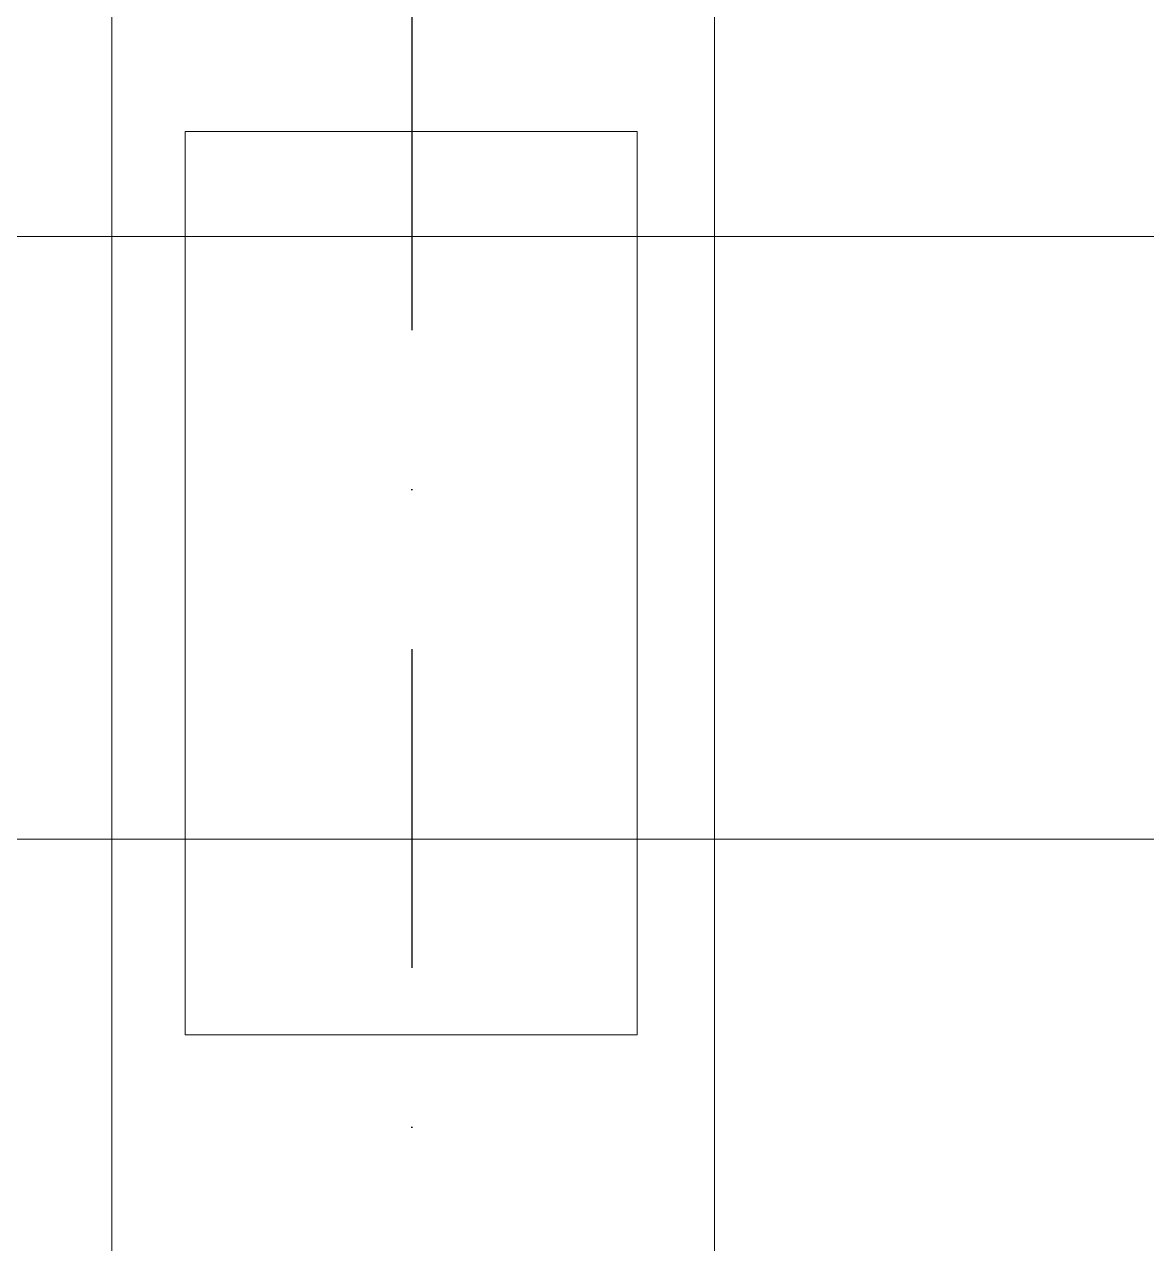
# Model space of a CAD drawing. Header units: inches. Extents: x -246178 to 57169, y -29325 to 19878.
# Drawn here: x 11913 to 13030, y -8203 to -6989 of the extents above; entities that cross this region are included whole.
import ezdxf

# ---------------------------------------------------------------- set-up
doc = ezdxf.new("R2010")
doc.units = ezdxf.units.IN
doc.header["$LTSCALE"] = 25
doc.header["$MEASUREMENT"] = 0
doc.linetypes.add('DASHDOT', pattern=[25.4, 12.7, -6.35, 0, -6.35])
doc.layers.get('0').update_dxf_attribs({"color": 8})
for name, color, linetype, lineweight in [('00-Ground Floor$0$Frame', 252, 'Continuous', 9), ('00-Ground Floor$0$LOADING', 253, 'Continuous', 5), ('E-LITE-CLNG-CNDT', 6, 'DASHDOT', 35), ('F-ALRM-CLNG-CNDT', 51, 'DASHDOT', 25)]:
    doc.layers.add(name, color=color, linetype=linetype, lineweight=lineweight)

# ---------------------------------------------------------------- blocks, each defined once
blk = doc.blocks.new('00-Ground Floor$0$A$C705A1EA9')
at = {"color": 254, "linetype": 'Continuous'}
for p, q in [((12000, -8477.4), (12000, -4747.4)), ((12600, -8477.4), (12600, -4747.4)), ((10497.9, -7200), (14097.9, -7200)), ((10497.9, -7800), (14097.9, -7800))]:
    blk.add_line(p, q, dxfattribs=at)
blk = doc.blocks.new('00-Ground Floor$0$A$Ce9e1c4c3')
at = {"layer": '00-Ground Floor$0$Frame'}
blk.add_blockref('00-Ground Floor$0$A$C705A1EA9', (-100000, 0), dxfattribs=at)
blk = doc.blocks.new('00-Ground Floor')
at = {"layer": '00-Ground Floor$0$LOADING'}
blk.add_lwpolyline([(12072.9, -7095.2), (12522.9, -7095.2), (12522.9, -7995.2), (12072.9, -7995.2)], close=True, dxfattribs=at)
at = {"color": 254}
blk.add_blockref('00-Ground Floor$0$A$Ce9e1c4c3', (100000, 0), dxfattribs=at)

msp = doc.modelspace()

# ---------------------------------------------------------------- linework, layer by layer
at = {"layer": 'F-ALRM-CLNG-CNDT'}
msp.add_lwpolyline([(11912.8, -6900.7), (12223.6, -6900.7, -0.414214), (12298.6, -6975.7), (12298.6, -9086)], format="xyb", dxfattribs=at)

# ---------------------------------------------------------------- block references
at = {"layer": 'E-LITE-CLNG-CNDT'}
msp.add_blockref('00-Ground Floor', (0, 0), dxfattribs=at)

doc.saveas('drawing.dxf')
